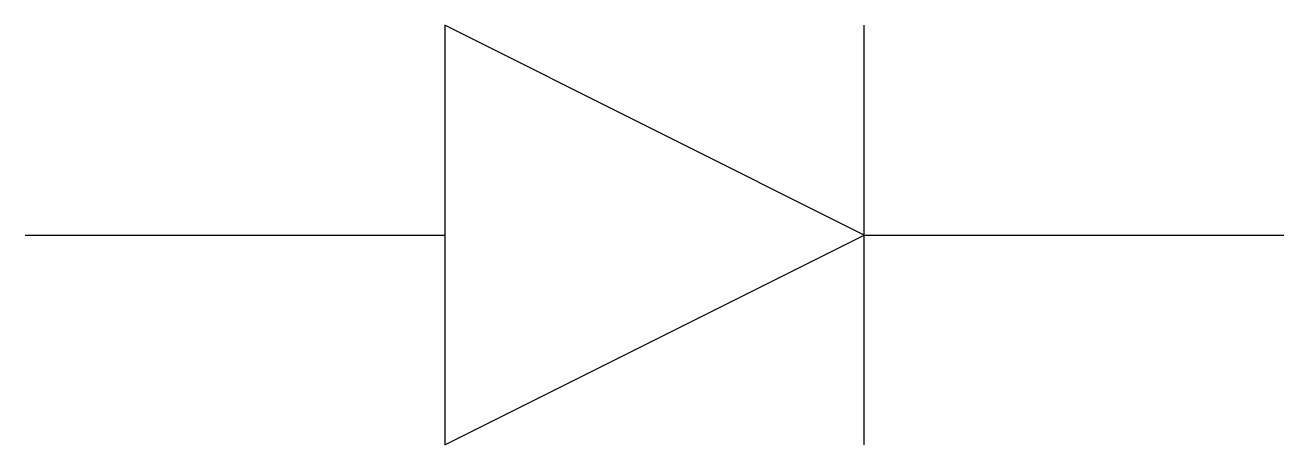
# Model space of a CAD drawing. Extents: x 1.4 to 1.7, y 17.45 to 17.55.
import ezdxf

# ---------------------------------------------------------------- set-up
doc = ezdxf.new("R2010")
doc.units = 0
doc.header["$MEASUREMENT"] = 0
doc.layers.add('3', color=3, linetype='CONTINUOUS')

msp = doc.modelspace()

# ---------------------------------------------------------------- linework, layer by layer
at = {"layer": '3'}
for p, q in [((1.5, 17.55), (1.5, 17.45)), ((1.6, 17.5), (1.5, 17.55)), ((1.6, 17.45), (1.6, 17.55)), ((1.4, 17.5), (1.5, 17.5)), ((1.5, 17.45), (1.6, 17.5)), ((1.6, 17.5), (1.7, 17.5))]:
    msp.add_line(p, q, dxfattribs=at)

doc.saveas('drawing.dxf')
